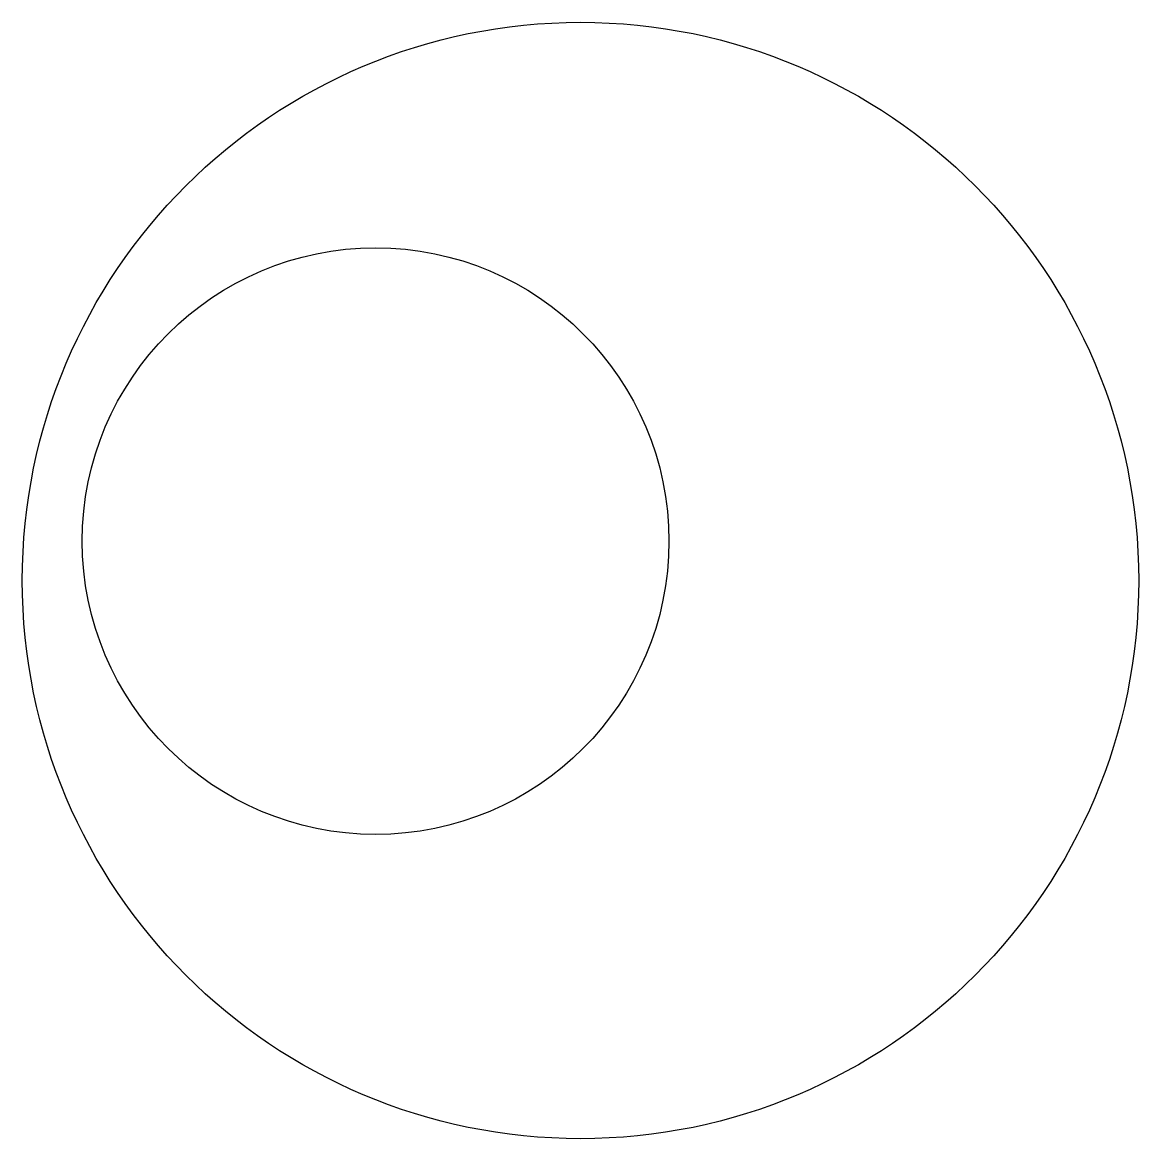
# Model space of a CAD drawing. Header units: inches. Extents: x 17.65 to 21.8, y 9.78 to 13.93.
import ezdxf

# ---------------------------------------------------------------- set-up
doc = ezdxf.new("R2010")
doc.units = ezdxf.units.IN
doc.header["$MEASUREMENT"] = 0

# ---------------------------------------------------------------- blocks, each defined once
blk = doc.blocks.new('1')
for centre, radius in [((19.7265, 11.8526), 2.0763), ((18.9642, 11.9991), 1.0911)]:
    blk.add_circle(centre, radius)

msp = doc.modelspace()

# ---------------------------------------------------------------- block references
msp.add_blockref('1', (0, 0))

doc.saveas('drawing.dxf')
